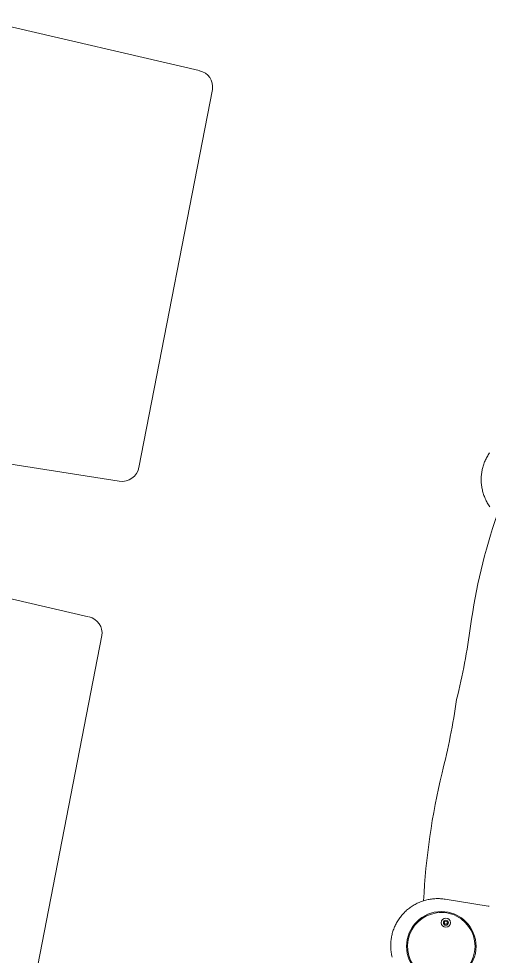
# Model space of a CAD drawing. Header units: inches. Extents: x -2078 to 106214, y -964 to 6385.
# Drawn here: x 37122.72 to 37141.12, y 3900.82 to 3937.46 of the extents above; entities that cross this region are included whole.
import ezdxf

# ---------------------------------------------------------------- set-up
doc = ezdxf.new("R2010")
doc.units = ezdxf.units.IN
doc.header["$MEASUREMENT"] = 0
doc.layers.add('16_dwg _2_', color=8, linetype='Continuous', lineweight=9)
doc.layers.add('A-HATCH', color=9, linetype='Continuous')

# ---------------------------------------------------------------- blocks, each defined once
blk = doc.blocks.new('16_dwg _2_-1561311-3-1st Floor - Auditorium')
at = {"color": 254, "lineweight": 9}
for p, q in [((176994.892, 507979.952), (177009.948, 507979.952)), ((176993.897, 507970.36), (176994.223, 507979.299)), ((177010.895, 507970.36), (177010.569, 507979.299)), ((177010.684, 507955.326), (177010.687, 507955.323)), ((177010.696, 507955.314), (177010.694, 507955.315)), ((177010.813, 507955.247), (177010.811, 507955.248)), ((177010.827, 507955.242), (177010.829, 507955.241)), ((177010.853, 507955.226), (177010.851, 507955.227)), ((177010.876, 507955.217), (177010.877, 507955.217)), ((177010.893, 507955.207), (177010.891, 507955.208)), ((176992.381, 507955.188), (176992.378, 507955.189)), ((177010.934, 507955.188), (177010.932, 507955.189))]:
    blk.add_line(p, q, dxfattribs=at)
at = {"color": 254, "lineweight": 9, "flags": 128}
for points in [[(176995.018, 507958.56), (176995.018, 507958.546), (176995.018, 507958.531), (176995.017, 507958.516), (176994.958, 507956.808), (176994.956, 507956.768), (176994.953, 507956.723), (176994.948, 507956.679), (176994.943, 507956.634), (176994.937, 507956.589), (176994.929, 507956.545), (176994.921, 507956.501), (176994.911, 507956.457), (176994.9, 507956.413), (176994.889, 507956.37), (176994.876, 507956.327), (176994.862, 507956.284), (176994.847, 507956.242), (176994.831, 507956.199), (176994.814, 507956.158), (176994.796, 507956.117), (176994.777, 507956.076), (176994.757, 507956.036), (176994.736, 507955.996), (176994.714, 507955.956), (176994.691, 507955.918), (176994.668, 507955.88), (176994.643, 507955.842), (176994.617, 507955.805), (176994.591, 507955.769), (176994.563, 507955.733), (176994.535, 507955.698), (176994.506, 507955.664), (176994.476, 507955.63), (176994.445, 507955.598), (176994.413, 507955.566), (176994.381, 507955.534), (176994.348, 507955.504), (176994.314, 507955.474), (176994.279, 507955.445), (176994.244, 507955.417), (176994.208, 507955.39), (176994.172, 507955.364), (176994.134, 507955.339), (176994.097, 507955.315), (176994.058, 507955.291), (176994.019, 507955.269), (176993.98, 507955.247), (176993.94, 507955.227), (176993.899, 507955.207), (176993.858, 507955.188), (176993.817, 507955.171), (176993.775, 507955.154), (176993.733, 507955.139), (176993.69, 507955.124), (176993.647, 507955.111), (176993.604, 507955.099), (176993.56, 507955.087), (176993.517, 507955.077), (176993.473, 507955.068), (176993.428, 507955.06), (176993.384, 507955.053), (176993.339, 507955.047), (176993.294, 507955.042), (176993.25, 507955.038), (176993.205, 507955.036), (176993.16, 507955.034), (176993.119, 507955.034), (176993.079, 507955.034), (176993.034, 507955.036), (176992.989, 507955.038), (176992.944, 507955.042), (176992.9, 507955.047), (176992.855, 507955.053), (176992.811, 507955.06), (176992.766, 507955.068), (176992.722, 507955.077), (176992.678, 507955.087), (176992.635, 507955.098), (176992.592, 507955.111), (176992.549, 507955.124), (176992.506, 507955.139), (176992.464, 507955.154), (176992.422, 507955.171), (176992.381, 507955.188), (176992.34, 507955.207)], [(177012.412, 507955.188), (177012.37, 507955.171), (177012.328, 507955.154), (177012.286, 507955.139), (177012.244, 507955.124), (177012.201, 507955.111), (177012.157, 507955.099), (177012.114, 507955.087), (177012.07, 507955.077), (177012.026, 507955.068), (177011.982, 507955.06), (177011.937, 507955.053), (177011.893, 507955.047), (177011.848, 507955.042), (177011.803, 507955.038), (177011.758, 507955.036), (177011.713, 507955.034), (177011.673, 507955.034), (177011.633, 507955.034), (177011.588, 507955.036), (177011.543, 507955.038), (177011.498, 507955.042), (177011.453, 507955.047), (177011.409, 507955.053), (177011.364, 507955.06), (177011.32, 507955.068), (177011.276, 507955.077), (177011.232, 507955.087), (177011.188, 507955.098), (177011.145, 507955.111), (177011.102, 507955.124), (177011.06, 507955.139), (177011.017, 507955.154), (177010.976, 507955.171), (177010.934, 507955.188), (177010.893, 507955.207), (177010.853, 507955.226), (177010.813, 507955.247), (177010.773, 507955.268), (177010.734, 507955.291), (177010.696, 507955.314), (177010.658, 507955.339), (177010.621, 507955.364), (177010.584, 507955.39), (177010.548, 507955.417), (177010.513, 507955.445), (177010.478, 507955.474), (177010.444, 507955.504), (177010.411, 507955.534), (177010.379, 507955.565), (177010.347, 507955.597)], [(177010.73, 507955.296), (177010.733, 507955.295), (177010.733, 507955.292)], [(177010.781, 507955.267), (177010.773, 507955.268), (177010.772, 507955.269)]]:
    blk.add_lwpolyline(points, dxfattribs=at)
at = {"color": 254, "lineweight": 9}
for centre, radius in [((176993.119, 507957.015), 1.36), ((176994.062, 507957.015), 0.182), ((176994.062, 507957.015), 0.0988), ((176994.062, 507957.015), 0.0608)]:
    blk.add_circle(centre, radius, dxfattribs=at)
for centre, radius, start, end in [((176994.899, 507979.276), 0.676, 89.3877, 178.035), ((177009.925, 507979.31), 0.643, 0.8358, 87.9819), ((176993.122, 507957.011), 1.325, 15.8345, 160.9722), ((176993.181, 507957.024), 1.265, 339.8381, 15.9948), ((176993.119, 507957.015), 1.32, 198.8889, 341.1111), ((176998.567, 507982.731), 27.008, 261.8458, 272.5785), ((177006.885, 507979.015), 23.299, 266.8913, 277.9044), ((177001.35, 507928.42), 27.375, 87.1699, 93.2844), ((177004.059, 507929.847), 25.95, 86.5476, 92.9981)]:
    blk.add_arc(centre, radius, start, end, dxfattribs=at)
blk = doc.blocks.new('W3RFVW29R')
at = {"layer": '16_dwg _2_', "color": 250, "extrusion": (0, 0, -1), "zscale": -1}
for p, rotation in [((523937.608, -72928.684), 100.9999999999999), ((523941.93, -72950.03), 101), ((523902.93, -72950.03), 100.9999999999999)]:
    blk.add_blockref('16_dwg _2_-1561311-3-1st Floor - Auditorium', p, dxfattribs=dict(at, rotation=rotation))

msp = doc.modelspace()

# ---------------------------------------------------------------- block references
at = {"layer": 'A-HATCH'}
msp.add_blockref('W3RFVW29R', (28645.88, 32.751), dxfattribs=at)

doc.saveas('drawing.dxf')
